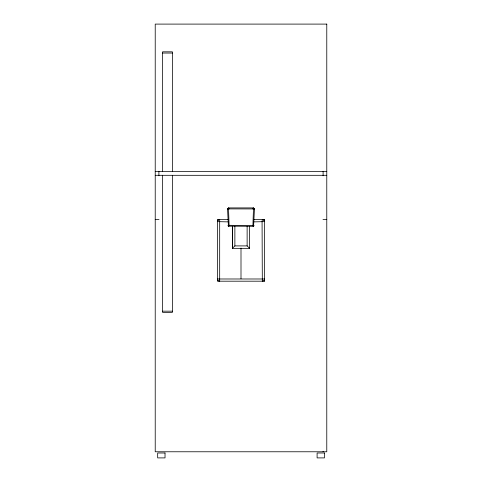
<?xml version="1.0" encoding="UTF-8"?>
<svg xmlns="http://www.w3.org/2000/svg" width="482" height="482" viewBox="0 0 482 482"><rect width="100%" height="100%" fill="white"/><g stroke="black" fill="none" stroke-linecap="round" stroke-linejoin="round"><path stroke-width="0.72" d="M254.092 219.43L264.528 219.43L264.528 221.636L253.797 221.883M228.745 226.293L229.083 225.317L228.546 209.309L228.95 208.893L253.116 208.935L253.454 209.309L252.917 225.317L253.255 226.293L253.574 226.16L254.442 209.14L253.255 207.911L228.745 207.911L227.558 209.14L228.426 226.16L253.255 226.293M262.322 219.43L263.666 219.888L264.528 221.636A2.205 2.205 0 0 0 264.359 220.792L264.232 220.533A2.205 2.205 0 0 0 263.666 219.888L262.322 219.43L262.075 221.883L262.322 281.193A2.205 2.205 0 0 0 264.528 278.988L217.472 278.988A2.205 2.205 0 0 0 219.678 281.193L219.678 219.43L218.117 220.081L217.472 221.636L228.203 221.883M253.05 208.893L253.255 207.911M253.116 208.935L253.454 208.001M228.661 226.275L229.083 225.317L253.893 225.558M228.576 226.245L229.083 225.317L228.107 225.558M253.231 209.019L253.646 208.11A1.952 1.952 0 0 1 254.255 208.736L253.375 209.182M228.498 226.209L229.083 225.317L228.137 225.733M228.426 226.16L229.083 225.317L228.161 225.817M228.36 226.1L229.083 225.317L228.197 225.895M234.873 226.293L234.873 245.904L232.505 248.266L232.457 226.293M253.285 209.074L253.99 208.393M228.299 226.04L229.083 225.317L228.245 225.974M228.769 209.019L228.354 208.11A1.952 1.952 0 0 0 227.745 208.736L228.625 209.182M253.418 209.242L254.357 208.935M253.454 209.309L254.442 209.14M162.573 53.044L172.375 53.044M155.222 171.64L326.778 171.64M155.222 175.315L326.778 175.315M155.222 219.43L159.018 219.43M227.908 219.43L217.472 219.43L217.472 281.193L264.528 281.193L264.528 219.43M322.982 219.43L326.778 219.43M234.873 245.904L247.127 245.904L249.495 248.266M162.573 311.167L172.375 311.167M227.558 209.14L228.546 209.309M227.643 208.935L228.582 209.248M253.863 225.733L252.917 225.317L253.339 226.275M253.839 225.817L252.917 225.317L253.424 226.245M253.803 225.895L252.917 225.317L253.502 226.209M253.755 225.974L252.917 225.317L253.574 226.16M253.701 226.04L252.917 225.317L253.64 226.1M228.01 208.393L228.721 209.074M228.546 208.001L228.89 208.935M228.745 207.911L228.95 208.893M264.528 278.988L264.528 281.193M323.103 171.267L323.103 175.785M323.103 451.285L323.103 451.773M249.58 226.293L249.58 248.351L232.42 248.351L232.42 226.293M247.127 226.293L247.127 245.904M241 248.067L241 278.741M172.375 171.64L172.375 51.821L162.573 51.821L162.573 171.713M172.375 175.315L172.375 312.39L162.573 312.39L162.573 175.255M158.897 171.267L158.897 175.785M217.472 221.636A2.205 2.205 0 0 1 219.678 219.43M326.778 24.1L155.222 24.1L155.222 451.773L326.778 451.773L326.778 24.1M165.025 452.996L157.668 452.996L157.668 457.9L165.025 457.9L165.025 452.996M324.458 452.996L317.102 452.996L317.102 457.9L324.458 457.9L324.458 452.996"/></g></svg>
